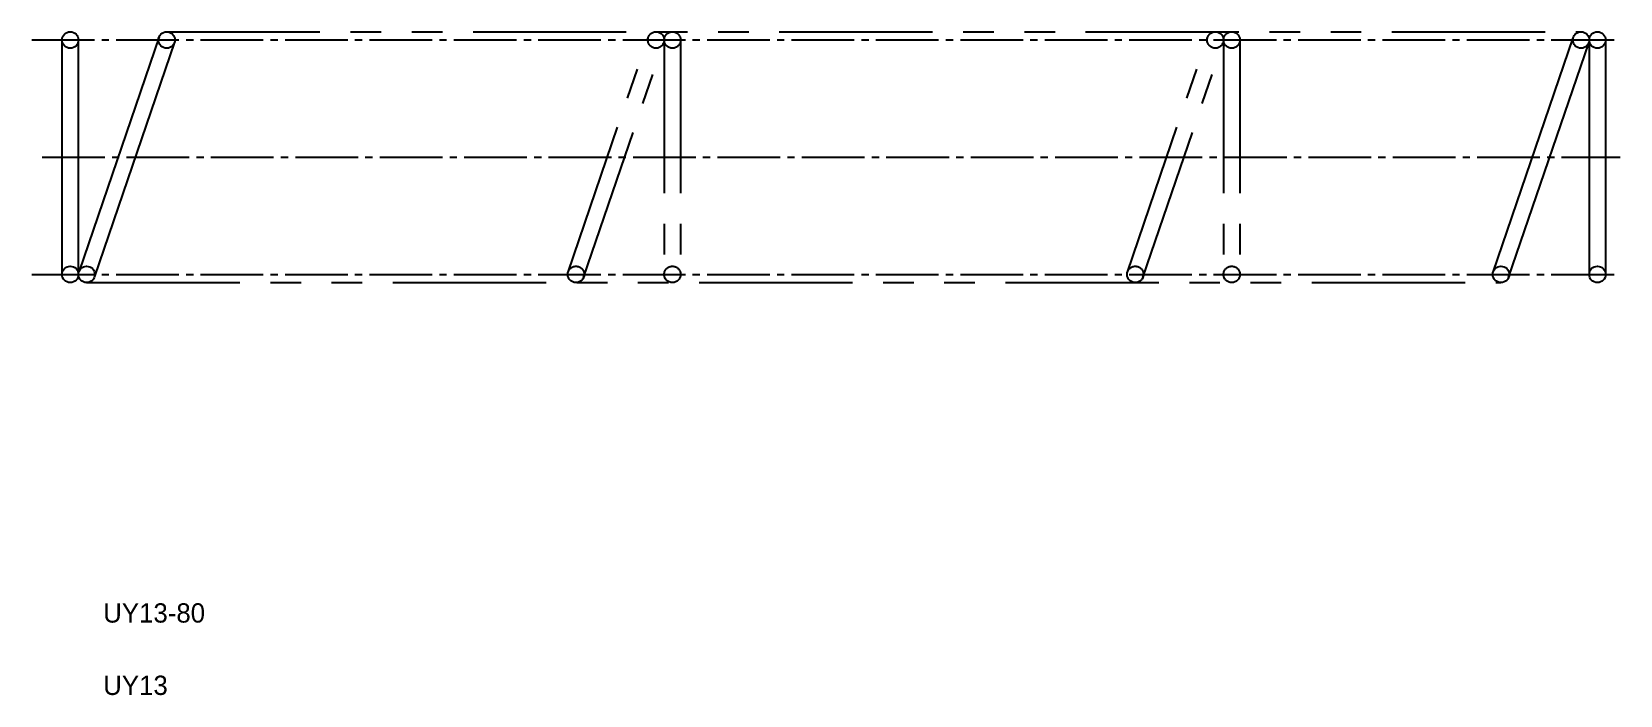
# Model space of a CAD drawing. Extents: x -38.9 to 43.4, y 2.5 to 36.9.
import ezdxf

# ---------------------------------------------------------------- set-up
doc = ezdxf.new("R2010")
doc.units = 0
doc.header["$LTSCALE"] = 0.25
doc.linetypes.add('CENTER', pattern=[17.5, 13, -1.5, 1.5, -1.5])
doc.linetypes.add('PHANTOM', pattern=[63.5, 31.75, -6.35, 6.35, -6.35, 6.35, -6.35])
doc.layers.get('0').update_dxf_attribs({"linetype": 'CONTINUOUS'})
doc.layers.add('CENTER', color=1, linetype='CENTER')

msp = doc.modelspace()

# ---------------------------------------------------------------- linework, layer by layer
at = {"color": 7, "linetype": 'CONTINUOUS'}
for p, q in [((-37.325, 24.293), (-37.325, 36.443)), ((-36.475, 24.293), (-36.475, 36.443)), ((-32.294, 36.605), (-36.444, 24.456)), ((-31.49, 36.33), (-35.64, 24.181)), ((36.841, 24.406), (40.99, 36.555)), ((37.645, 24.131), (41.795, 36.28)), ((41.825, 36.443), (41.825, 24.293)), ((42.675, 36.443), (42.675, 24.293))]:
    msp.add_line(p, q, dxfattribs=at)
at = {"color": 3, "linetype": 'PHANTOM'}
for p, q in [((-31.9, 36.868), (41.4, 36.868)), ((-11.099, 24.406), (-6.949, 36.555)), ((-10.295, 24.131), (-6.145, 36.28)), ((-6.114, 36.443), (-6.114, 24.293)), ((-5.264, 36.443), (-5.264, 24.293)), ((17.888, 24.406), (22.038, 36.555)), ((18.692, 24.131), (22.842, 36.28)), ((22.873, 36.443), (22.873, 24.293)), ((23.723, 36.443), (23.723, 24.293)), ((-36.05, 23.868), (37.25, 23.868))]:
    msp.add_line(p, q, dxfattribs=at)
at = {"color": 7, "linetype": 'CONTINUOUS'}
for centre in [(-36.9, 36.443), (-31.9, 36.443), (41.4, 36.443), (42.25, 36.443), (-36.9, 24.293), (-36.05, 24.293), (37.25, 24.293), (42.25, 24.293)]:
    msp.add_circle(centre, 0.425, dxfattribs=at)
at = {"color": 3, "linetype": 'PHANTOM'}
for centre in [(-6.539, 36.443), (-5.689, 36.443), (22.448, 36.443), (23.298, 36.443), (-10.689, 24.293), (-5.689, 24.293), (18.298, 24.293), (23.298, 24.293)]:
    msp.add_circle(centre, 0.425, dxfattribs=at)
at = {"layer": 'CENTER', "color": 1, "linetype": 'CENTER'}
for p, q in [((-38.892, 36.443), (43.242, 36.443)), ((-38.356, 30.368), (43.431, 30.368)), ((-38.892, 24.293), (43.242, 24.293))]:
    msp.add_line(p, q, dxfattribs=at)

# ---------------------------------------------------------------- texts
for s, p in [('UY13-80', (-35.189, 6.25)), ('UY13', (-35.189, 2.5))]:
    msp.add_text(s, height=1).set_placement(p)

doc.saveas('drawing.dxf')
